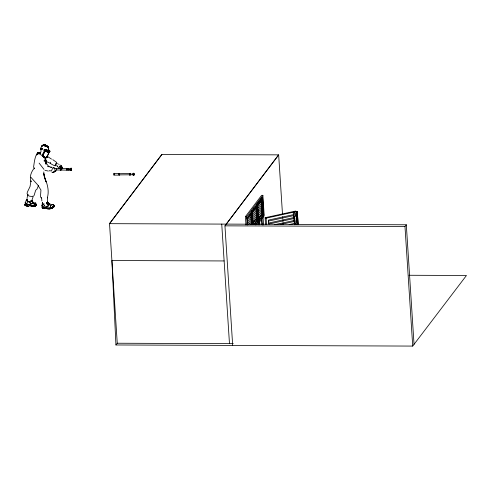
<?xml version="1.0" encoding="UTF-8"?>
<svg xmlns="http://www.w3.org/2000/svg" width="491" height="491" viewBox="0 0 491 491"><rect width="100%" height="100%" fill="white"/><g stroke="black" fill="none" stroke-linecap="round" stroke-linejoin="round"><path stroke-width="0.74" d="M41.44 148.098A3.106 0.724 -1.6 0 0 41.379 148.294L41.318 148.988A3.149 0.737 -1.6 0 1 41.391 148.822A3.106 0.724 -1.6 0 0 41.373 149.019L41.385 148.202L41.391 149.055A3.106 0.724 -1.6 0 0 41.373 149.289L41.152 148.307A3.327 0.773 -1.6 0 1 41.219 148.092M31.768 203.562L33.228 203.581L33.351 202.998L31.62 200.445M43.355 156.132L44.969 157.39A4.978 1.553 24.4 0 0 45.595 157.482L43.564 156.537L43.005 155.027M48.124 202.611L48.505 202.715L46.872 202.814L47.627 202.66L47.639 201.911L46.915 202.648L47.731 202.077M41.397 148.141A3.149 0.737 -1.6 0 0 41.33 148.343L41.428 149.233L41.066 148.386M41.373 149.289L41.385 148.595A3.149 0.737 -1.6 0 1 41.391 148.368A3.106 0.724 -1.6 0 0 41.373 148.564L41.428 149.025M43.018 155.101L44.699 150.878M47.474 203.427L48.689 203.145L48.462 203.378C50.039 203.268 46.062 203.753 48.167 203.225L48.149 202.617M43.005 155.266L43.03 154.597M42.373 207.699C42.177 208.159 43.294 208.423 43.944 208.012M57.232 163.736C57.079 162.331 55.323 165.283 56.084 165.725M31.97 200.966C31.958 201.39 31.823 200.488 32.062 201.439M41.312 148.11L41.33 149.055L41.385 148.38M41.152 148.307L41.422 149.055A3.149 0.737 -1.6 0 0 41.324 149.246L41.219 149.203A3.277 0.767 -1.6 0 1 41.385 148.939L41.354 148.472L41.312 148.957M41.312 148.92L41.33 148.46M41.336 148.89L41.367 148.534M67.046 168.634L56.582 168.579L56.41 169.812M32.13 201.157L32.253 201.236C32.093 200.721 31.995 201.881 32.67 202.212L32.504 202.544L32.547 202.01M42.729 154.536C42.6 156.322 44.589 158.311 42.754 155.537M56.416 169.162C57.631 169.346 56.091 168.849 56.391 169.598M69.464 169.413L69.519 168.757M119.006 174.704L118.982 174.029M130.508 174.796L130.502 173.802M133.049 173.992L133.257 175.508L133.534 175.146M42.416 203.403L42.453 203.747L42.459 203.022M40.538 149.006L40.606 148.055M58.521 164.35L58.533 163.945M40.778 148.583C40.557 148.006 40.538 149.675 41.674 148.656M41.011 149.037L40.636 148.055M32.253 201.236L31.884 200.598M31.989 201.359L32.111 201.077M48.228 202.826L47.94 204.188L48.413 203.151L48.167 202.537M40.968 150.215L40.974 151.694L40.354 152.922M41.888 205.655L42.275 206.533L43.546 206.84M32.099 201.218L32.345 201.967M41.305 149.074L41.072 148.503M55.348 165.835C54.489 165.357 56.76 161.527 56.925 163.116M34.487 206.011L35.07 205.913L32.891 206.202L30.037 204.765L27.913 204.851L25.458 203.648L25.047 202.863L25.955 202.973M31.915 201.298L32.259 201.101M32.283 201.985L32.222 201.169L31.553 200.715M41.336 148.785L41.391 148.423M42.263 203.697L42.005 205.987L43.226 206.607M34.48 206.122L34.26 206.429L36.101 205.189L36.162 204.188M46.044 149.927L46.271 149.608L46.289 149.976A0.865 0.816 45.4 0 1 46.301 150.142L45.896 150.479L47.222 150.485M46.234 150.485L46.338 150.142M46.473 150.203L46.479 150.154A1.05 0.994 45.4 0 0 46.461 149.921M66.807 168.91L66.954 170.346L67.169 170.058M66.837 169.205L66.948 168.425L67.163 168.659M67.942 169.211L68.108 168.634L68.255 168.99M68.274 169.555L68.114 170.377L67.936 169.407M68.329 169.61L68.274 170.064M69.507 169.217L69.82 168.72M69.839 169.561L69.673 170.309L69.501 169.413M70.532 169.18L70.882 168.72M71.054 169.18L71.25 168.474L71.465 169.37M71.459 169.61L71.109 170.064M114.164 174.415L113.918 175.078L113.967 173.317L119.319 173.581M119.012 174.053L119.516 174.115L119.012 174.053L119.178 173.341M129.428 174.096L129.685 173.599M130.919 174.501L130.704 175.269L130.532 174.299M133.122 174.072L133.466 173.176M133.527 174.495L133.331 175.207L133.116 174.311M133.644 174.072L133.847 173.366L134.049 174.023M134.049 174.501L133.853 175.207L133.638 174.311M134.123 174.575C133.503 177.705 133.448 170.978 134.123 173.924M54.237 168.879L54.28 168.419L55.219 169.285M30.645 205.655L31.89 206.386M31.933 200.463L31.823 200.88L31.639 200.31M40.906 148.435L40.894 148.816M47.523 203.384L48.075 203.458L47.897 204.152M53.212 207.583L53.378 207.128L52.107 208.294L51.831 207.773L52.114 208.27M45.994 163.933L45.945 160.459L44.994 158.826L46.203 162.055L46.05 164.006M31.498 200.574L31.774 201.414L31.056 201.519M40.71 149.307L40.851 148.724M45.43 150.093L44.902 149.632M42.367 203.661L42.435 203.127M46.129 206.95L48.836 205.539L46.921 204.035M31.688 200.985L33.394 195.903L32.253 196.572L29.35 196.112L28.147 195.547L27.803 194.945L28.208 194.467M47.154 203.9L47.762 203.397L47.676 202.151L47.523 203.262C46.725 204.17 47.541 203.562 47.167 203.624M33.228 206.601L34.566 206.226M45.933 164.012L46.203 162.055L45.645 158.372M47.142 203.888L47.627 202.863M33.861 206.539L34.057 206.226L33.302 206.656M29.853 204.581L27.889 204.594L25.219 203.102L26.176 200.389L30.387 202.887L30.172 204.109M47.007 156.997L49.505 151.793L49.346 151.296M46.848 157.089L49.321 151.504M56.434 168.978L56.539 168.609M56.735 169.702L56.588 170.236L56.422 169.561M119.301 174.753L119.178 175.127L119.331 174.593M129.753 174.63C129.532 176.576 129.029 172.599 129.753 173.55M130.551 173.918L130.741 173.544M130.851 174.63L130.581 174.821M133.141 173.845L133.325 173.366L133.527 174.017M48.627 150.97L48.554 150.32M47.394 203.679L47.879 202.636L47.639 201.911M32.768 206.656L32.338 205.975L32.768 206.656L33.296 206.398M47.811 204.287L47.737 203.974L47.928 204.354M26.268 205.784L24.838 204.802L25.827 205.391M32.05 200.917C31.903 201.341 31.436 199.929 32.308 201.341L32.191 201.893L32.093 201.39M32.154 205.882L32.559 206.601L31.995 205.975M42.373 203.151L42.251 203.753L44.583 205.465L44.957 206.459M31.866 200.414L31.798 200.997M33.13 203.593L33.259 202.998L32.246 202.114L32.296 201.12L31.89 200.936M36.058 204.802L36.101 203.98L35.548 203.655M32.105 206.478L31.768 205.913L32.559 206.601M41.594 149.043L41.717 148.491M47.339 203.691L47.246 203.839M44.859 150.203L45.086 149.559M42.005 205.987L42.097 205.569M34.984 205.778L36.058 205.477L36.254 204.722M26.76 199.205L27.281 198.708M50.278 208.399C51.174 208.798 51.346 208.288 53.089 207.257M27.122 197.738L27.803 194.945M41.256 148.227L41.753 149.049M44.067 161.048L44.325 160.011L44.687 161.146L48.996 166.854L47.965 166.259L52.242 167.658L52.506 168.542L51.641 170.487L49.886 171.028L49.247 170.506M31.007 205.754L29.81 205.471M50.407 163.19L50.665 162.208M60.24 169.665L60.712 170.058L61.363 169.42M62.204 168.843L61.731 166.467L59.724 164.786M46.179 150.375L46.013 150.467M69.796 169.904L69.526 169.782M70.937 170.254L70.661 170.616L70.557 169.88M119.055 173.71L129.593 173.507M129.722 174.796L119.264 174.882M130.575 173.759L130.698 173.28L130.858 173.55M132.14 173.765L132.41 173.611M26.649 200.15L26.919 199.291M48.707 149.08C49.149 146.84 46.185 144.661 44.018 145.103M41.987 207.024L42.177 207.889M47.731 204.281L48.284 203.808L48.222 202.703M24.581 204.741L24.826 204.63M48.621 149.111C49.18 145.919 43.14 143.176 41.575 146.686M25.949 205.815L26.238 205.588M31.234 206.116L29.264 205.588L28.711 206.435C27.533 205.95 27.889 206.263 27.115 206.355L26.201 205.999L26.428 205.637M42.717 154.591L42.926 153.916M27.932 201.359L26.33 200.377L26.766 199.653M26.453 200.076L27.981 201.126M26.809 199.671L27.005 199.272M26.348 200.365C27.158 198.83 25.673 200.733 26.919 200.598M60.933 168.573L60.761 167.143L61.062 167.769L60.227 166.922L61.007 167.29M54.513 171.512L53.857 172.341L52.819 172.433L53.494 172.071M27.889 201.433L26.723 204.146M47.744 203.728L46.983 203.2L48.578 204.544L48.462 205.091L48.885 203.655L48.615 203.182L48.597 204.403L48.523 203.2L50.168 204.115L50.021 204.483L49.106 204.078L47.369 202.194M54.286 169.051L54.163 168.002L53.359 167.64M40.986 148.38L40.876 148.061L41.035 149.019M47.093 150.7L46.381 150.559L47.148 150.676M47.191 150.461L46.191 150.571M46.547 150.314L47.038 150.455M48.597 204.403L48.756 203.507M61.283 166.744L61.455 166.302L62.369 167.627L62.019 168.91M61.436 168.659L61.154 167.228M60.387 168.787L60.632 167.664L59.859 167.014M47.013 157.169L46.933 157.188A5.8 1.811 24.4 0 1 46.363 157.764A4.382 1.369 24.4 0 1 45.749 157.771L45.503 157.679A4.879 1.522 24.4 0 1 44.847 157.556L43.76 157.102M27.877 206.079C28.533 207.098 26.508 205.164 28.214 206.496L28.331 206.269A2.946 1.375 -50.2 0 1 28.441 206.269L27.815 206.146M47.068 202.795L47.768 202.36L47.566 202.096M34.088 195.547L35.665 190.25L36.948 189.17L38.55 185.383M44.159 153.094L44.055 152.535M27.809 206.515L27.478 206.134M42.496 202.231L42.472 202.605M42.926 153.916L44.583 150.412A26.238 8.2 24.4 0 0 47.854 151.78L48.032 151.811A5.235 1.633 24.4 0 0 48.566 151.885A4.382 1.369 24.4 0 0 49.168 151.885A5.8 1.811 24.4 0 0 49.775 151.277A4.382 1.369 24.4 0 0 49.579 150.872M46.05 149.552L45.037 149.356L44.877 149.663L45.473 149.958M45.767 150.872L46.436 151.075L45.129 150.602M46.749 151.203L47.909 151.277M43.773 157.065L43.245 156.555L44.939 157.365A4.879 1.522 24.4 0 0 45.553 157.451L45.663 157.464A4.21 1.313 24.4 0 0 46.252 157.464A5.653 1.768 24.4 0 0 46.829 156.973M47.609 151.541L47.621 151.639A4.978 1.553 24.4 0 0 48.302 151.793M48.977 150.271L48.922 150.363A4.83 1.51 24.4 0 1 49.18 150.669L49.37 150.792A4.253 1.332 24.4 0 1 49.616 151.21A5.689 1.78 24.4 0 1 49.02 151.793A4.253 1.332 24.4 0 1 48.419 151.799A5.155 1.608 24.4 0 1 47.731 151.75A25.55 7.985 24.4 0 1 45.166 150.706M48.854 151.633L48.83 151.694A4.094 1.277 24.4 0 1 48.259 151.694L48.149 151.682A4.83 1.51 24.4 0 1 47.658 151.615L47.584 151.602M48.836 151.682A5.542 1.731 24.4 0 0 49.407 151.118L49.438 151.056M56.674 169.99L67.009 170.144L66.831 169.401M68.194 170.021L67.961 169.776M50.757 205.238L50.186 208.031C51.352 208.159 54.575 206.281 53.918 205.68M43.969 208.239L44.865 207.865L43.484 208.374L43.944 207.834M51.929 207.564L53.494 206.478L53.771 205.778M54.035 205.827C55.078 207.024 46.78 209.847 50.978 208.362M41.999 148.638L42.085 148.718M24.802 205.078L24.838 204.686M47.627 202.66L48.388 202.519L46.823 202.869L47.136 202.979M60.743 169.45L60.589 170.144L61.35 169.831M46.007 206.993L46.706 206.269L48.505 205.846M25.219 203.102L25.82 202.9M52.641 207.171L53.568 206.95M61.258 168.585L61.498 167.922L61.492 168.278L60.436 166.983L59.675 166.744L60.006 166.695M47.068 202.752L46.786 203.194L47.13 202.378M46.989 157.212L46.989 157.212A4.382 1.369 24.4 0 0 46.903 156.973M48.535 151.111L48.652 150.547M41.526 146.588C43.153 141.034 54.249 151.67 45.025 145.176M51.549 208.031L51.377 208.534M232.679 345.406L224.946 225.848L278.661 154.861L161.907 154.426L109.524 223.669L117.251 343.234L115.931 344.97L412.716 346.081L466.45 275.482L408.991 275.267M161.907 154.426L109.524 223.669L406.309 224.78L414.036 344.344M226.271 224.105L278.661 154.861L282.509 214.45M245.966 224.958L245.426 216.605L261.635 195.314L262.875 195.32L264.201 215.813L257.72 224.332M247.212 224.958L246.672 216.611L262.875 195.32M253.068 209.276L253.927 208.147M257.444 203.636L259.592 200.813M260.451 199.684L262.169 197.431L263.286 214.677L258.131 221.447L257.014 204.201L257.456 204.201M247.581 224.497L247.145 217.746L262.611 197.431L263.722 214.677L255.995 224.835M253.098 210.369L255.308 207.472M258.732 203.016L256.971 205.336L257.493 205.336L261.899 199.542L262.808 213.536L258.395 219.33L257.493 205.336M246.979 218.882L251.392 213.082L252.122 224.319M247.39 219.692L250.919 215.052L251.521 215.058M252.104 213.499L256.075 208.282L256.799 208.282M257.701 206.146L261.23 201.513L262.028 201.513M247.077 222.239L251.048 217.022L251.65 217.028M252.233 215.469L256.204 210.252L256.922 210.252M257.388 208.693L261.353 203.483L262.157 203.483M247.206 224.215L251.177 218.992L251.779 218.998M251.92 218.022L256.333 212.222L257.051 212.222M257.511 210.67L261.482 205.453L262.286 205.453M248.655 224.442L251.3 220.968L251.901 220.968M252.484 219.409L256.455 214.193L257.18 214.199M257.64 212.64L261.611 207.423L262.415 207.429M250.109 224.675L251.429 222.939L252.03 222.939M252.613 221.38L256.584 216.163L257.309 216.169M258.211 214.027L261.74 209.393L262.538 209.399M252.871 223.092L257.038 217.617M252.748 223.454L256.719 218.237L257.437 218.237M257.904 216.678L261.869 211.468L262.673 211.468M253.767 224.362L256.854 220.306L255.989 206.969M258.039 218.753L262.004 213.536L261.144 200.199M254.007 224.362L257.094 220.306L256.185 206.312M257.873 219.33L262.286 213.536L261.421 200.199M254.485 224.369L257.572 220.306L256.67 206.312L252.257 212.112L253.031 224.037L252.546 224.031M255.424 224.264L256.284 223.135M258.898 219.753L259.757 218.624M261.906 215.801L262.765 214.671L263.722 214.677M255.473 224.835L258.051 221.447L256.934 204.201M412.716 346.081L404.983 226.517L406.309 224.78M48.658 204.231C47.609 203.323 50.634 203.52 48.597 204.661C47.044 205.183 51.009 203.133 48.818 204.354M52.924 207.282L51.414 208.264M44.282 208.43C45.049 206.668 46.381 209.473 47.21 208.282M44.982 149.614L45.939 151.062C44.356 149.773 46.725 151.977 45.823 150.307M55.649 171.071L53.875 172.065L54.44 171.488M50.69 208.798L51.082 208.319M44.043 152.996L44.35 152.658M47.78 204.354L47.958 204.127M49.149 208.97C50.137 208.81 47.854 208.89 49.536 208.239M31.884 201.378L32.381 201.697M48.265 203.47L48.836 203.317L48.462 203.378M48.186 204.747L48.517 204.391M48.689 203.52L48.664 203.434M50.07 208.276L49.83 208.712M51.555 207.846L51.616 208.209M51.23 207.693L51.395 208.196L51.708 207.932M32.492 201.678L32.259 201.924L32.388 201.292L31.7 200.893M43.981 208.411L44.767 208.043M47.449 202.145L47.596 202.139M48.505 203.335L48.744 203.09L48.167 203.225M45.589 150.344L45.951 150.246M52.537 207.165L53.194 206.969L53.439 207.386M44.656 150.326L44.528 150.485A26.238 8.2 24.4 0 0 47.823 151.842L48.001 151.872A5.235 1.633 24.4 0 0 48.535 151.946M45.651 149.706L45.006 149.387M46.479 150.264L46.43 150.252A1.05 0.994 45.4 0 0 46.43 149.951L46.166 149.559L46.031 149.859M45.878 150.307L45.896 150.393M43.19 156.525L42.711 155.242L42.797 155.702M53.439 207.46C53.82 207.331 54.931 205.704 54.102 206.03M39.722 153.634L40.636 152.762L39.814 153.456M43.779 208.233L44.196 207.846M47.443 202.102L48.836 203.342M43.797 208.399L44.196 208.024L43.306 208.35M46.798 157.415L46.467 157.525L46.798 157.531M45.78 207.417C47.897 208.828 51.267 208.454 53.206 206.828M36.224 204.839L35.364 205.213M33.971 168.45C31.062 172.2 29.288 177.036 31.013 181.707L30.982 180.854L30.031 186.605L27.392 192.036L27.073 193.509L27.686 194.774M53.789 206.815L54.378 205.864M53.844 206.766L54.17 206.478M53.433 207.227L54.403 205.938M47.958 150.025L48.271 149.786M57.637 166.173L57.134 166.369M46.614 208.7L47.578 208.485M43.527 208.012L42.76 208.221M47.154 208.828L48.265 208.515M30.166 203.974L30.589 203.335L30.356 202.758L29.073 201.918M52.31 207.22L52.506 207.767M47.725 208.939L49.063 208.393M48.296 208.976L49.247 208.417M48.499 208.988L49.873 208.497L49.278 208.951M38.807 153.247L36.573 154.923L38.764 153.523M53.433 172.206L52.371 172.47L51.69 171.832M47.326 208.865L48.081 208.307M53.237 207.38L52.028 208.202M45.491 150.805L44.847 150.455L46.025 151.019M113.973 175.103L119.178 175.127M35.057 206.165L35.634 205.686L35.303 205.471M61.301 169.665L60.872 169.733M52.476 207.625L52.15 207.748M45.325 150.565L45.798 150.338M46.209 207.46L47.216 208.393L50.272 208.779M35.315 205.895L35.972 205.066M48.492 205.95L48.947 205.398L48.615 204.716M40.557 149.006L40.685 149.313M34.53 206.324L34.904 206.251M34.769 206.195L35.493 205.919M43.484 208.374L43.889 208.153M48.21 203.986L49.26 203.796M51.923 208.362L51.807 207.828M38.789 152.425L37.248 153.192C34.628 157.292 34.296 162.435 33.572 167.136L34.628 168.824L34.321 168.039M39.206 152.676L38.789 152.879L38.893 153.56L41.944 155.457L44.466 158.243M39.182 152.357L37.248 153.192L39.182 152.357L40.532 152.456M47.578 202.893L48.235 202.758M34.646 204.931L32.179 205.41L29.135 204.722M51.15 204.913L51.788 205.029M50.186 208.031L50.763 205.306L51.395 204.729L51.825 204.943M54.82 170.776L55.415 171.267L55.894 171.083M48.977 152.093L48.37 152.149M34.02 206.515L34.388 206.453M43.975 152.799L44.718 152.517M46.522 157.556L45.681 157.537M51.162 208.485L51.807 208.294M59.65 166.805L60.577 166.866M42.95 208.276L43.484 208.202M47.087 203.059L47.731 202.9M50.229 208.626L49.812 208.853M50.469 208.736L50.96 208.607L50.825 208.252M265.557 224.571L265.115 217.709L295.551 211.075L296.558 211.523L297.399 224.479M265.115 217.709L266.122 218.157L297.276 211.363L298.215 224.369M297.037 224.559L296.202 211.603L297.374 211.412M293.262 212.542C295.103 212.523 295.662 218.237 293.52 216.525L293.262 212.542L294.336 212.308L295.435 213.131L295.379 216.635M294.029 212.64L293.753 212.259L294.385 212.566M293.403 214.653L268.467 220.091L268.724 224.031L294.778 218.354M268.528 221.073L293.465 215.641M293.52 216.525L294.44 216.457L294.974 224.694M294.238 216.365L293.888 216.549L294.44 216.457M268.657 223.043L294.717 217.366L295.165 224.264L294.397 224.43L293.845 215.893M294.078 219.502L294.434 219.428M274.8 224.706L294.907 220.324M280.073 224.553L294.968 221.306M294.269 222.46L294.625 222.38M289.125 224.583L294.33 223.448M294.692 223.368L295.097 223.282M50.812 208.27L47.388 208.565L42.287 207.134M52.635 207.061L53.194 206.969M52.733 207.239L53.378 207.128L52.623 207.349M31.16 203.722L33.228 203.581M48.032 203.839L49.186 203.833M48.192 151.234L47.547 151.345M39.317 153.18L40.194 153.063M44 145.017C46.16 144.483 48.505 146.735 48.572 148.043L48.364 147.785M28.331 206.484L28.711 206.435M31.062 201.5L29.38 201.519M43.429 207.92L42.281 208.006M31.099 200.647L30.583 200.672M33.21 206.699L32.664 206.245M44.122 203.826L43.147 203.747M43.932 145.048L44.417 145.023L43.625 145.072L44.374 145.054M50.229 208.018L47.394 207.896M50.726 167.173L51.61 167.136M47.774 166.602L48.781 166.572M54.348 168.438L56.582 168.45M252.3 210.97L251.662 210.97L252.534 224.467M257.352 211.247L257.873 211.247M257.48 213.217L258.002 213.223M262.004 213.536L262.808 213.536M251.901 214.076L252.386 214.082M252.03 216.052L252.509 216.052M245.426 216.605L246.672 216.611M246.507 217.746L247.145 217.746M256.854 220.306L257.572 220.306M257.572 221.441L258.573 221.447M252.411 221.963L252.896 221.963M224.946 225.848L404.983 226.517M224.129 260.948L111.905 260.531L115.931 344.97M117.251 343.234L233.25 343.663M48.333 171.071L44.963 170.365M47.559 150.129L46.62 150.019M26.299 205.514L24.924 205.183M52.862 204.747L53.985 205.115M48.271 152.222A5.254 1.639 24.4 0 1 47.596 152.118L44.399 150.792L47.596 152.038A5.155 1.608 24.4 0 0 48.228 152.192L48.388 152.228A4.382 1.369 24.4 0 0 49.002 152.228A5.8 1.811 24.4 0 0 49.616 151.621A4.382 1.369 24.4 0 0 49.419 151.216L49.364 151.136M32.627 206.306L32.136 205.975M42.49 203.065L42.453 203.747M46.51 150.399L47.167 150.485M42.116 207.441L42.49 207.509M46.363 150.633L47.062 150.731L46.387 150.663M47.596 152.038L48.21 152.118M32.443 202.482L32.572 201.807M30.332 204.888L31.534 205.269M60.78 167.118L60 166.971L60.522 167.13M50.168 204.115L49.364 203.943M44.405 157.194L45.203 157.494M32.142 201.844L32.891 201.985M32.16 201.93C33.897 201.979 35.051 204.09 34.29 205.606L32.302 205.49M26.005 205.17L25.342 204.986M46.602 161.742C49.701 162.484 51.972 165.001 55.121 165.786M45.025 145.25L46.811 146.042L48.204 147.46M25.796 205.195L25.231 204.999M51.506 159.102L46.909 156.095M25.79 205.263L25.047 205.005M24.838 204.802L25.593 205.128M46.921 156.635L47.068 156.973M45.632 157.764A5.254 1.639 24.4 0 1 44.957 157.66L44.307 157.408M44.939 157.365L43.576 156.494L44.024 156.905M26.268 200.402L26.76 200.592M45.632 151.007L43.429 150.037M46.406 151.136L47.676 151.701A4.879 1.522 24.4 0 0 48.259 151.762L48.505 151.86A4.339 1.356 24.4 0 0 49.112 151.854M47.075 151.461A25.79 8.059 24.4 0 1 45.141 150.669L44.583 150.412L45.172 150.725A25.728 8.04 24.4 0 0 47.762 151.774A5.254 1.639 24.4 0 0 48.431 151.879L48.689 151.897A4.493 1.405 24.4 0 0 49.315 151.891A5.898 1.841 24.4 0 0 49.941 151.277A4.493 1.405 24.4 0 0 49.738 150.86L49.683 150.78A5.254 1.639 24.4 0 0 49.456 150.455M35.303 205.539L35.64 205.809M49.45 151.547L49.757 151.651M129.556 175.011L129.428 174.293M113.967 173.317L114.164 173.955M46.16 149.743L46.258 149.976A0.865 0.816 45.4 0 1 46.271 150.172M53.58 172.212L53.464 172.016M31.215 205.839L30.602 205.49M35.364 203.728L35.886 203.992L35.812 204.821C33.314 207.073 35.137 203.575 33.566 202.55M31.449 205.023C32.652 206.349 34.812 206.091 36.027 204.925L36.224 204.618M45.068 150.43L45.688 150.897M55.004 170.543L55.477 170.837M48.658 151.958A4.493 1.405 24.4 0 0 49.29 151.952A5.898 1.841 24.4 0 0 49.91 151.338A4.493 1.405 24.4 0 0 49.708 150.915L49.37 150.737A4.978 1.553 24.4 0 0 49.045 150.35L48.419 150.031L48.529 150.381M41.839 149.16L42.527 149.595M43.705 204.618L45.086 206.38M55.09 171.052L55.415 171.267M34.088 205.938L34.609 206.281M28.024 205.993L28.441 206.269M52.789 159.655L56.459 162.251M34.855 202.317L35.855 203.114M46.86 202.961L48.615 204.409M32.744 202.519L33.351 202.998M44.933 157.636L44.957 157.66A5.155 1.608 24.4 0 0 45.589 157.734M26.76 199.186L27.146 199.579M47.412 146.263L47.946 146.889M49.382 150.51L49.278 150.406A26.238 8.2 24.4 0 0 48.13 149.687M41.496 198.002L40.477 196.928L40.937 190.048L37.611 184.794L30.884 177.294M59.742 166.572L60.724 168.763M56.981 165.67L59.166 168.499M31.627 201.046L31.94 201.488L31.271 200.782M39.114 163.116L43.981 169.389M32.633 201.967L32.811 202.323C32.523 202.992 32.461 201.519 32.664 202.47M32.566 202.231L32.639 202.464M32.658 202.568L32.523 202.151M31.492 200.678L31.774 201.414M27.349 206.423L27.226 206.091M26.993 206.017L27.109 206.343M51.303 207.914L51.426 208.245M61.706 167.112L61.884 167.818M41.594 148.656L41.674 149.019M44.319 176.686L43.613 173.286L46.08 181.934L44.46 177.361C47.48 183.83 49.376 191.024 47.326 197.885L47.4 197.486L47.474 202.752M61.344 166.332L61.455 166.915M132.116 174.949L132.097 174.495M71.072 169.88C71.827 173.17 71.434 164.485 70.98 169.757M45.945 160.459L46.314 162.705M44.362 176.729L43.76 171.936M132.085 174.765L132.091 174.305M71.011 169.033L70.729 168.137L70.459 169.757M71.011 170.058L71.048 169.42M70.532 169.659L70.489 170.052M68.274 169.168L68.046 168.431L67.893 169.671M41.404 148.65L41.348 149.154M41.6 197.701L41.864 200.96M297.276 211.363L298.111 224.326M296.3 211.646L297.141 224.602M294.244 216.47L294.68 223.172M294.078 216.531L294.612 224.774M282.663 216.746L282.761 218.274M282.859 219.802L282.957 221.331M283.055 222.859L283.154 224.387M266.122 218.157L266.515 224.252M263.01 216.568L263.55 224.927M261.973 218.894L262.366 224.97M261.451 218.415L261.844 224.516M259.647 221.459L259.843 224.51M257.744 205.164L257.941 208.202M258.039 209.718L258.186 211.995M258.284 213.517L258.432 215.795M258.825 221.871L259.021 224.909M257.026 212.443L257.124 213.947M257.511 219.943L257.609 221.441M251.779 210.97L252.65 224.467M250.791 213.082L251.521 224.319M247.237 222.822L247.366 224.792M221.742 224.092L229.475 343.651M46.375 149.958A0.994 0.939 45.4 0 1 46.393 150.178M46.406 149.933A0.994 0.939 45.4 0 1 46.418 150.154M48.953 152.198A4.339 1.356 24.4 0 1 48.345 152.204M49.364 151.191A4.339 1.356 24.4 0 1 49.56 151.596M45.706 157.494A4.253 1.332 24.4 0 0 46.301 157.488A5.689 1.78 24.4 0 0 46.725 157.261A5.689 1.78 24.4 0 0 46.903 156.899M48.591 150.031A25.55 7.985 24.4 0 1 49.131 150.369A5.155 1.608 24.4 0 1 49.474 150.774M48.996 150.344A4.879 1.522 24.4 0 1 49.321 150.719A4.21 1.313 24.4 0 1 49.56 151.179A5.653 1.768 24.4 0 1 48.965 151.762A4.21 1.313 24.4 0 1 48.376 151.768M46.314 157.74A4.339 1.356 24.4 0 1 45.7 157.746M47.062 151.443A25.71 8.034 24.4 0 1 45.135 150.651M46.792 157.194A5.689 1.78 24.4 0 1 46.215 157.679A4.21 1.313 24.4 0 1 45.571 157.66L45.454 157.648A4.978 1.553 24.4 0 1 44.877 157.586M49.229 150.737A4.094 1.277 24.4 0 1 49.413 151.118M49.53 150.792A5.254 1.639 24.4 0 0 49.174 150.381A25.728 8.04 24.4 0 0 48.615 150.031M134.424 174.225L134.491 174.575L134.424 174.225M42.355 148.435L41.864 148.933L42.33 148.442M44.969 149.663L45.491 150.455L44.951 149.687M41.876 148.834L41.489 148.552L41.876 148.834M42.06 146.005L42.459 145.624L42.06 146.005M42.017 145.913L42.416 145.532L42.017 145.913M60.712 170.058L60.313 170.064L60.712 170.058M53.341 204.772L52.666 204.741L53.341 204.772M44.626 145.667L43.932 145.6L46.817 146.735L44.669 145.674M44.62 145.6L43.914 145.52L46.854 146.686L44.669 145.606M53.519 172.335L53.028 172.261L53.587 172.347M45.614 145.25L45.043 145.054L45.614 145.25M53.66 167.658L54.163 168.002L53.66 167.658M60.823 167.314L60.448 167.014L60.823 167.314M61.688 166.418L61.418 165.964L61.688 166.418M61.473 166.431L61.283 165.983L61.424 166.394"/></g></svg>
